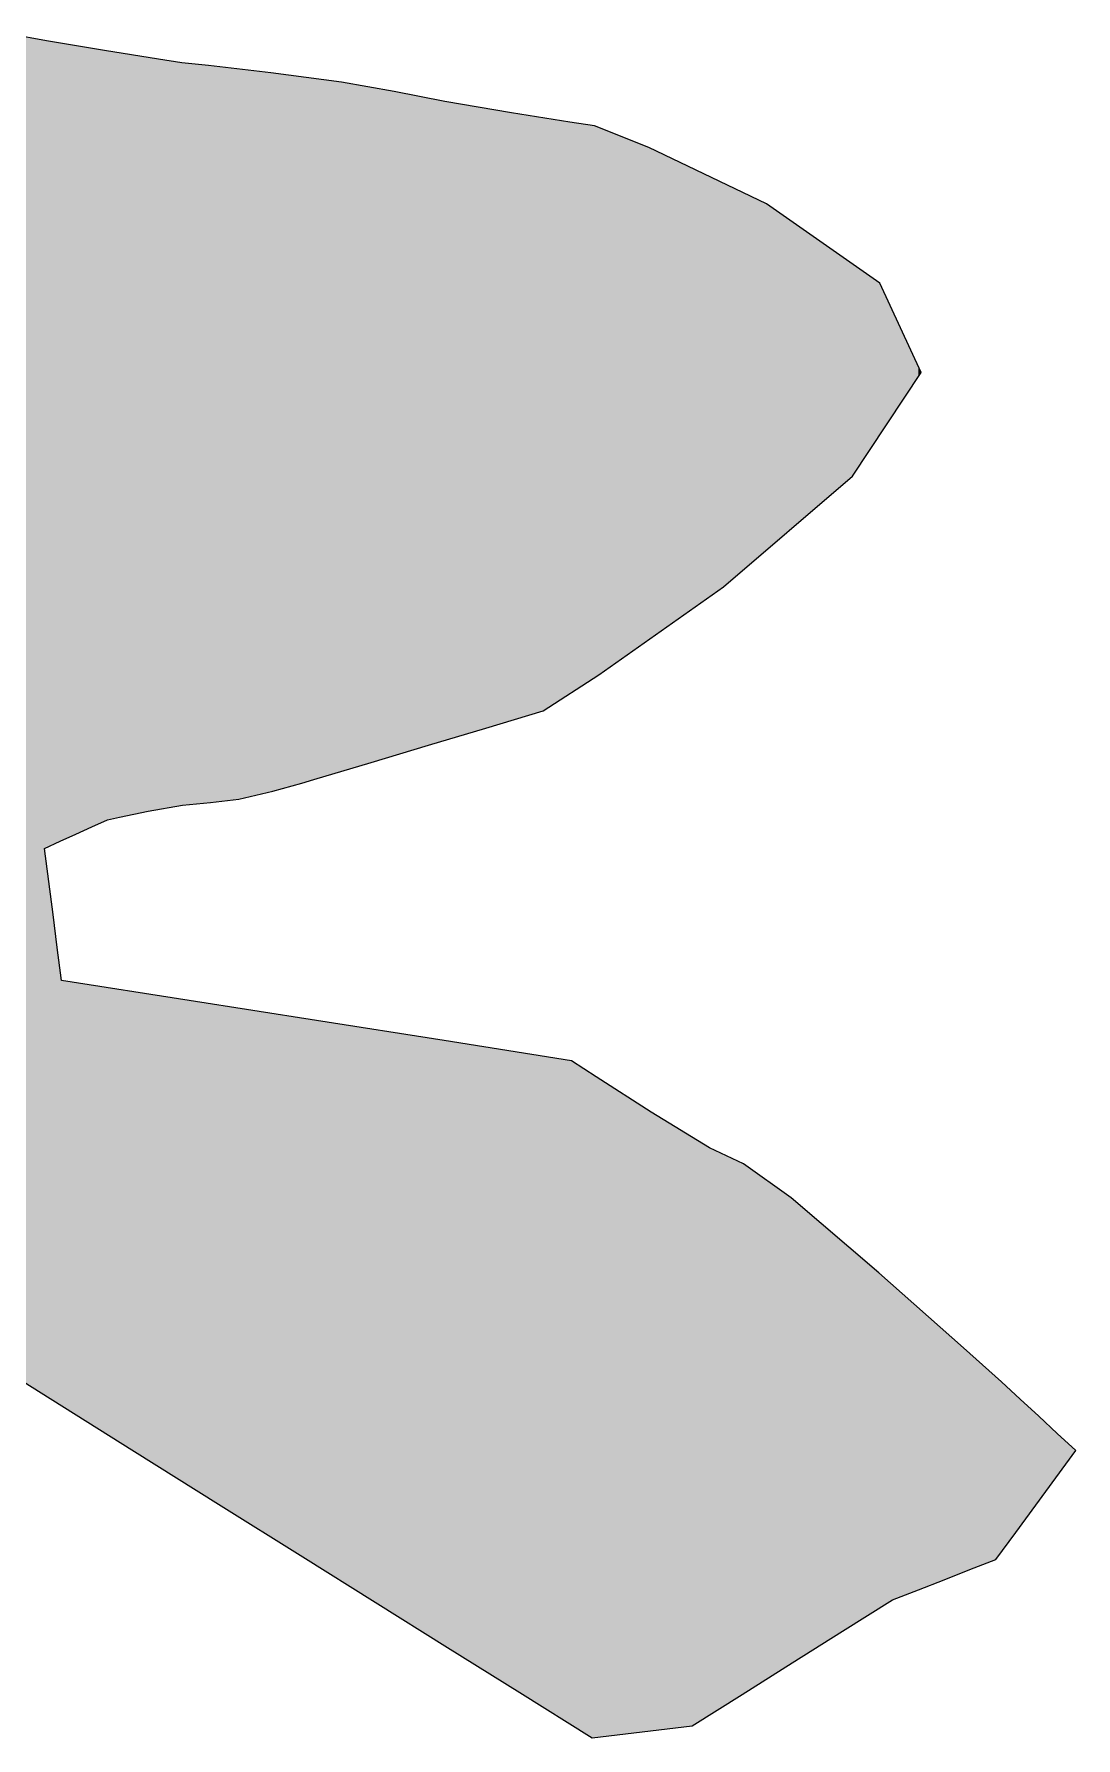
# Model space of a CAD drawing. Extents: x 100.5 to 179.4, y -130.4 to -85.9.
# Drawn here: x 117.39 to 121.49, y -124.59 to -117.9 of the extents above; entities that cross this region are included whole.
import ezdxf

# ---------------------------------------------------------------- set-up
doc = ezdxf.new("R2010")
doc.units = 0
doc.layers.add('LAYER_1', color=7, linetype='CONTINUOUS')

# ---------------------------------------------------------------- blocks, each defined once
blk = doc.blocks.new('*U1')
at = {"layer": 'LAYER_1', "color": 1}
for points in [[(117.3463, -123.1941), (117.3463, -117.9051), (117.428, -123.2452)], [(117.428, -123.2452), (117.3463, -117.9051), (117.428, -117.9205)], [(117.428, -121.0965), (117.428, -117.9205), (117.4364, -121.0927)], [(117.4364, -121.0927), (117.428, -117.9205), (117.4364, -117.9221)], [(117.4364, -121.0927), (117.4364, -117.9221), (117.4449, -121.0888)], [(117.4449, -121.0888), (117.4364, -117.9221), (117.4449, -117.9235)], [(117.4449, -121.0888), (117.4449, -117.9235), (117.4449, -121.0888)], [(117.4449, -121.0888), (117.4449, -117.9235), (117.4449, -117.9235)], [(117.4449, -121.0888), (117.4449, -117.9235), (117.4508, -121.0861)], [(117.4508, -121.0861), (117.4449, -117.9235), (117.4508, -117.9245)], [(117.4508, -121.0861), (117.4508, -117.9245), (117.4618, -121.0811)], [(117.4618, -121.0811), (117.4508, -117.9245), (117.4618, -117.9263)], [(117.4618, -121.0811), (117.4618, -117.9263), (117.4647, -121.0798)], [(117.4647, -121.0798), (117.4618, -117.9263), (117.4647, -117.9268)], [(117.4647, -121.0798), (117.4647, -117.9268), (117.4787, -121.0735)], [(117.4787, -121.0735), (117.4647, -117.9268), (117.4787, -117.9291)], [(117.4787, -121.0735), (117.4787, -117.9291), (117.49, -121.0683)], [(117.49, -121.0683), (117.4787, -117.9291), (117.49, -117.931)], [(117.49, -121.0683), (117.49, -117.931), (117.4956, -121.0658)], [(117.4956, -121.0658), (117.49, -117.931), (117.4956, -117.9319)], [(117.4956, -121.0658), (117.4956, -117.9319), (117.5351, -121.0478)], [(117.5351, -121.0478), (117.4956, -117.9319), (117.5351, -117.9384)], [(117.5351, -121.0478), (117.5351, -117.9384), (117.552, -121.0401)], [(117.552, -121.0401), (117.5351, -117.9384), (117.552, -117.9412)], [(117.552, -121.0401), (117.552, -117.9412), (117.5988, -121.0188)], [(117.5988, -121.0188), (117.552, -117.9412), (117.5988, -117.949)], [(117.5988, -121.0188), (117.5988, -117.949), (117.614, -121.012)], [(117.614, -121.012), (117.5988, -117.949), (117.614, -117.9515)], [(117.614, -121.012), (117.614, -117.9515), (117.6309, -121.0043)], [(117.6309, -121.0043), (117.614, -117.9515), (117.6309, -117.9543)], [(117.6309, -121.0043), (117.6309, -117.9543), (117.6314, -121.004)], [(117.6314, -121.004), (117.6309, -117.9543), (117.6314, -117.9543)], [(117.6314, -121.004), (117.6314, -117.9543), (117.6647, -120.9889)], [(117.6647, -120.9889), (117.6314, -117.9543), (117.6647, -117.9598)], [(117.6647, -120.9889), (117.6647, -117.9598), (117.676, -120.9838)], [(117.676, -120.9838), (117.6647, -117.9598), (117.676, -117.9616)], [(117.676, -120.9838), (117.676, -117.9616), (117.7235, -120.9732)], [(117.7235, -120.9732), (117.676, -117.9616), (117.7235, -117.9692)], [(117.7235, -120.9732), (117.7235, -117.9692), (117.7323, -120.9714)], [(117.7323, -120.9714), (117.7235, -117.9692), (117.7323, -117.9705)], [(117.7323, -120.9714), (117.7323, -117.9705), (117.7436, -120.9691)], [(117.7436, -120.9691), (117.7323, -117.9705), (117.7436, -117.9723)], [(117.7436, -120.9691), (117.7436, -117.9723), (117.745, -120.9688)], [(117.745, -120.9688), (117.7436, -117.9723), (117.745, -117.9726)], [(117.745, -120.9688), (117.745, -117.9726), (117.7662, -120.9644)], [(117.7662, -120.9644), (117.745, -117.9726), (117.7662, -117.9759)], [(117.7662, -120.9644), (117.7662, -117.9759), (117.782, -120.9612)], [(117.782, -120.9612), (117.7662, -117.9759), (117.782, -117.9784)], [(117.782, -120.9612), (117.782, -117.9784), (117.7885, -120.9599)], [(117.7885, -120.9599), (117.782, -117.9784), (117.7885, -117.9794)], [(117.7885, -120.9599), (117.7885, -117.9794), (117.8366, -120.95)], [(117.8366, -120.95), (117.7885, -117.9794), (117.8366, -117.9871)], [(117.8366, -120.95), (117.8366, -117.9871), (117.8761, -120.9431)], [(117.8761, -120.9431), (117.8366, -117.9871), (117.8761, -117.9933)], [(117.8761, -120.9431), (117.8761, -117.9933), (117.9063, -120.9379)], [(117.9063, -120.9379), (117.8761, -117.9933), (117.9063, -117.998)], [(117.9063, -120.9379), (117.9063, -117.998), (117.9296, -120.9339)], [(117.9296, -120.9339), (117.9063, -117.998), (117.9296, -118.0016)], [(117.9296, -120.9339), (117.9296, -118.0016), (117.9367, -120.9326)], [(117.9367, -120.9326), (117.9296, -118.0016), (117.9367, -118.0027)], [(117.9367, -120.9326), (117.9367, -118.0027), (117.9691, -120.927)], [(117.9691, -120.927), (117.9367, -118.0027), (117.9691, -118.0078)], [(117.9691, -120.927), (117.9691, -118.0078), (117.9708, -120.9267)], [(117.9708, -120.9267), (117.9691, -118.0078), (117.9708, -118.0079)], [(117.9708, -120.9267), (117.9708, -118.0079), (117.9973, -120.9242)], [(117.9973, -120.9242), (117.9708, -118.0079), (117.9973, -118.0108)], [(117.9973, -120.9242), (117.9973, -118.0108), (118.0029, -120.9237)], [(118.0029, -120.9237), (117.9973, -118.0108), (118.0029, -118.0114)], [(118.0029, -120.9237), (118.0029, -118.0114), (118.0716, -120.9171)], [(118.0716, -120.9171), (118.0029, -118.0114), (118.0716, -118.0188)], [(118.0716, -120.9171), (118.0716, -118.0188), (118.0741, -120.9169)], [(118.0741, -120.9169), (118.0716, -118.0188), (118.0741, -118.019)], [(118.0741, -120.9169), (118.0741, -118.019), (118.0818, -120.9161)], [(118.0818, -120.9161), (118.0741, -118.019), (118.0818, -118.0199)], [(118.0818, -120.9161), (118.0818, -118.0199), (118.0893, -120.9152)], [(118.0893, -120.9152), (118.0818, -118.0199), (118.0893, -118.0208)], [(118.0893, -120.9152), (118.0893, -118.0208), (118.1131, -120.9122)], [(118.1131, -120.9122), (118.0893, -118.0208), (118.1131, -118.0235)], [(118.1131, -120.9122), (118.1131, -118.0235), (118.1269, -120.9104)], [(118.1269, -120.9104), (118.1131, -118.0235), (118.1269, -118.0251)], [(118.1269, -120.9104), (118.1269, -118.0251), (118.1506, -120.9074)], [(118.1506, -120.9074), (118.1269, -118.0251), (118.1506, -118.0278)], [(118.1506, -120.9074), (118.1506, -118.0278), (118.1928, -120.9021)], [(118.1928, -120.9021), (118.1506, -118.0278), (118.1928, -118.0327)], [(118.1928, -120.9021), (118.1928, -118.0327), (118.2115, -120.8977)], [(118.2115, -120.8977), (118.1928, -118.0327), (118.2115, -118.0349)], [(118.2115, -120.8977), (118.2115, -118.0349), (118.2517, -120.8884)], [(118.2517, -120.8884), (118.2115, -118.0349), (118.2517, -118.0395)], [(118.2517, -120.8884), (118.2517, -118.0395), (118.2607, -120.8864)], [(118.2607, -120.8864), (118.2517, -118.0395), (118.2607, -118.0405)], [(118.2607, -120.8864), (118.2607, -118.0405), (118.2777, -120.8824)], [(118.2777, -120.8824), (118.2607, -118.0405), (118.2777, -118.0425)], [(118.2777, -120.8824), (118.2777, -118.0425), (118.296, -120.8782)], [(118.296, -120.8782), (118.2777, -118.0425), (118.296, -118.0446)], [(118.296, -120.8782), (118.296, -118.0446), (118.3185, -120.873)], [(118.3185, -120.873), (118.296, -118.0446), (118.3185, -118.0472)], [(118.3185, -120.873), (118.3185, -118.0472), (118.3206, -120.8725)], [(118.3206, -120.8725), (118.3185, -118.0472), (118.3206, -118.0475)], [(118.3206, -120.8725), (118.3206, -118.0475), (118.327, -120.8711)], [(118.327, -120.8711), (118.3206, -118.0475), (118.327, -118.0483)], [(118.327, -120.8711), (118.327, -118.0483), (118.3523, -120.8641)], [(118.3523, -120.8641), (118.327, -118.0483), (118.3523, -118.0517)], [(118.3523, -120.8641), (118.3523, -118.0517), (118.3805, -120.8564)], [(118.3805, -120.8564), (118.3523, -118.0517), (118.3805, -118.0554)], [(118.3805, -120.8564), (118.3805, -118.0554), (118.4401, -120.8401)], [(118.4401, -120.8401), (118.3805, -118.0554), (118.4401, -118.0632)], [(118.4401, -120.8401), (118.4401, -118.0632), (118.4425, -120.8393)], [(118.4425, -120.8393), (118.4401, -118.0632), (118.4425, -118.0635)], [(118.4425, -120.8393), (118.4425, -118.0635), (118.4443, -120.8388)], [(118.4443, -120.8388), (118.4425, -118.0635), (118.4443, -118.0638)], [(118.4443, -120.8388), (118.4443, -118.0638), (118.4651, -120.8326)], [(118.4651, -120.8326), (118.4443, -118.0638), (118.4651, -118.0665)], [(118.4651, -120.8326), (118.4651, -118.0665), (118.4876, -120.826)], [(118.4876, -120.826), (118.4651, -118.0665), (118.4876, -118.0695)], [(118.4876, -120.826), (118.4876, -118.0695), (118.4989, -120.8226)], [(118.4989, -120.8226), (118.4876, -118.0695), (118.4989, -118.0709)], [(118.4989, -120.8226), (118.4989, -118.0709), (118.5616, -120.8038)], [(118.5616, -120.8038), (118.4989, -118.0709), (118.5616, -118.0792)], [(118.5616, -120.8038), (118.5616, -118.0792), (118.5968, -120.7932)], [(118.5968, -120.7932), (118.5616, -118.0792), (118.5968, -118.0838)], [(118.5968, -120.7932), (118.5968, -118.0838), (118.6285, -120.7837)], [(118.6285, -120.7837), (118.5968, -118.0838), (118.6285, -118.0895)], [(118.6285, -120.7837), (118.6285, -118.0895), (118.7131, -120.7583)], [(118.7131, -120.7583), (118.6285, -118.0895), (118.7131, -118.1045)], [(118.7131, -120.7583), (118.7131, -118.1045), (118.729, -120.7536)], [(118.729, -120.7536), (118.7131, -118.1045), (118.729, -118.1073)], [(118.729, -120.7536), (118.729, -118.1073), (118.7356, -120.7516)], [(118.7356, -120.7516), (118.729, -118.1073), (118.7356, -118.1085)], [(118.7356, -120.7516), (118.7356, -118.1085), (118.792, -120.7347)], [(118.792, -120.7347), (118.7356, -118.1085), (118.792, -118.1185)], [(118.792, -120.7347), (118.792, -118.1185), (118.8033, -120.7313)], [(118.8033, -120.7313), (118.792, -118.1185), (118.8033, -118.1205)], [(118.8033, -120.7313), (118.8033, -118.1205), (118.8285, -120.7237)], [(118.8285, -120.7237), (118.8033, -118.1205), (118.8285, -118.1256)], [(118.8285, -120.7237), (118.8285, -118.1256), (118.8928, -120.7044)], [(118.8928, -120.7044), (118.8285, -118.1256), (118.8928, -118.1385)], [(118.8928, -120.7044), (118.8928, -118.1385), (118.9385, -120.6907)], [(118.9385, -120.6907), (118.8928, -118.1385), (118.9385, -118.1477)], [(118.9385, -120.6907), (118.9385, -118.1477), (118.9554, -120.6856)], [(118.9554, -120.6856), (118.9385, -118.1477), (118.9554, -118.1511)], [(118.9554, -120.6856), (118.9554, -118.1511), (118.9611, -120.6839)], [(118.9611, -120.6839), (118.9554, -118.1511), (118.9611, -118.1523)], [(118.9611, -120.6839), (118.9611, -118.1523), (119.0005, -120.6721)], [(119.0005, -120.6721), (118.9611, -118.1523), (119.0005, -118.1602)], [(119.0005, -120.6721), (119.0005, -118.1602), (119.0027, -120.6715)], [(119.0027, -120.6715), (119.0005, -118.1602), (119.0027, -118.1606)], [(119.0027, -120.6715), (119.0027, -118.1606), (119.0137, -120.6681)], [(119.0137, -120.6681), (119.0027, -118.1606), (119.0137, -118.1625)], [(119.0137, -120.6681), (119.0137, -118.1625), (119.0587, -120.6546)], [(119.0587, -120.6546), (119.0137, -118.1625), (119.0587, -118.1701)], [(119.0587, -120.6546), (119.0587, -118.1701), (119.1189, -120.6366)], [(119.1189, -120.6366), (119.0587, -118.1701), (119.1189, -118.1803)], [(119.1189, -120.6366), (119.1189, -118.1803), (119.1237, -120.6351)], [(119.1237, -120.6351), (119.1189, -118.1803), (119.1237, -118.1811)], [(119.1237, -120.6351), (119.1237, -118.1811), (119.164, -120.6231)], [(119.164, -120.6231), (119.1237, -118.1811), (119.164, -118.1879)], [(119.164, -120.6231), (119.164, -118.1879), (119.2655, -120.5926)], [(119.2655, -120.5926), (119.164, -118.1879), (119.2655, -118.205)], [(119.2655, -120.5926), (119.2655, -118.205), (119.2863, -120.5864)], [(119.2863, -120.5864), (119.2655, -118.205), (119.2863, -118.2083)], [(119.2863, -120.5864), (119.2863, -118.2083), (119.2912, -120.5849)], [(119.2912, -120.5849), (119.2863, -118.2083), (119.2912, -118.2091)], [(119.2912, -120.5849), (119.2912, -118.2091), (119.2984, -120.5827)], [(119.2984, -120.5827), (119.2912, -118.2091), (119.2984, -118.2102)], [(119.2984, -120.5827), (119.2984, -118.2102), (119.3895, -120.5554)], [(119.3895, -120.5554), (119.2984, -118.2102), (119.3895, -118.2245)], [(119.3895, -120.5554), (119.3895, -118.2245), (119.4489, -120.5172)], [(119.4489, -120.5172), (119.3895, -118.2245), (119.4489, -118.2338)], [(119.4489, -120.5172), (119.4489, -118.2338), (119.4635, -120.5078)], [(119.4635, -120.5078), (119.4489, -118.2338), (119.4635, -118.2361)], [(119.4635, -120.5078), (119.4635, -118.2361), (119.4944, -120.488)], [(119.4944, -120.488), (119.4635, -118.2361), (119.4944, -118.241)], [(119.4944, -120.488), (119.4944, -118.241), (119.5022, -120.483)], [(119.5022, -120.483), (119.4944, -118.241), (119.5022, -118.2421)], [(119.5022, -120.483), (119.5022, -118.2421), (119.5473, -120.454)], [(119.5473, -120.454), (119.5022, -118.2421), (119.5473, -118.2489)], [(119.5473, -120.454), (119.5473, -118.2489), (119.5831, -120.431)], [(119.5831, -120.431), (119.5473, -118.2489), (119.5831, -118.2544)], [(119.5831, -120.431), (119.5831, -118.2544), (119.5924, -120.425)], [(119.5924, -120.425), (119.5831, -118.2544), (119.5924, -118.2558)], [(119.5924, -120.425), (119.5924, -118.2558), (119.5984, -120.4212)], [(119.5984, -120.4212), (119.5924, -118.2558), (119.5984, -118.2581)], [(119.5984, -120.4212), (119.5984, -118.2581), (119.6093, -120.4142)], [(119.6093, -120.4142), (119.5984, -118.2581), (119.6093, -118.2625)], [(119.6093, -120.4142), (119.6093, -118.2625), (119.6115, -120.4126)], [(119.6115, -120.4126), (119.6093, -118.2625), (119.6115, -118.2634)], [(119.6115, -120.4126), (119.6115, -118.2634), (119.6358, -120.3954)], [(119.6358, -120.3954), (119.6115, -118.2634), (119.6358, -118.273)], [(119.6358, -120.3954), (119.6358, -118.273), (119.6607, -120.3779)], [(119.6607, -120.3779), (119.6358, -118.273), (119.6607, -118.2829)], [(119.6607, -120.3779), (119.6607, -118.2829), (119.6813, -120.3633)], [(119.6813, -120.3633), (119.6607, -118.2829), (119.6813, -118.2911)], [(119.6813, -120.3633), (119.6813, -118.2911), (119.7098, -120.3431)], [(119.7098, -120.3431), (119.6813, -118.2911), (119.7098, -118.3025)], [(119.7098, -120.3431), (119.7098, -118.3025), (119.722, -120.3345)], [(119.722, -120.3345), (119.7098, -118.3025), (119.722, -118.3073)], [(119.722, -120.3345), (119.722, -118.3073), (119.759, -120.3084)], [(119.759, -120.3084), (119.722, -118.3073), (119.759, -118.322)], [(119.759, -120.3084), (119.759, -118.322), (119.7794, -120.294)], [(119.7794, -120.294), (119.759, -118.322), (119.7794, -118.3301)], [(119.7794, -120.294), (119.7794, -118.3301), (119.8058, -120.2753)], [(119.8058, -120.2753), (119.7794, -118.3301), (119.8058, -118.3407)], [(119.8058, -120.2753), (119.8058, -118.3407), (119.8081, -120.2737)], [(119.8081, -120.2737), (119.8058, -118.3407), (119.8081, -118.3418)], [(119.8081, -120.2737), (119.8081, -118.3418), (119.815, -120.2689)], [(119.815, -120.2689), (119.8081, -118.3418), (119.815, -118.3451)], [(119.815, -120.2689), (119.815, -118.3451), (119.8731, -120.2279)], [(119.8731, -120.2279), (119.815, -118.3451), (119.8731, -118.3729)], [(119.8731, -120.2279), (119.8731, -118.3729), (119.8775, -120.2247)], [(119.8775, -120.2247), (119.8731, -118.3729), (119.8775, -118.3751)], [(119.8775, -120.2247), (119.8775, -118.3751), (119.8967, -120.2112)], [(119.8967, -120.2112), (119.8775, -118.3751), (119.8967, -118.3843)], [(119.8967, -120.2112), (119.8967, -118.3843), (119.9757, -120.1554)], [(119.9757, -120.1554), (119.8967, -118.3843), (119.9757, -118.4222)], [(119.9757, -120.1554), (119.9757, -118.4222), (120.0443, -120.1069)], [(120.0443, -120.1069), (119.9757, -118.4222), (120.0443, -118.4552)], [(120.0443, -120.1069), (120.0443, -118.4552), (120.0715, -120.0878)], [(120.0715, -120.0878), (120.0443, -118.4552), (120.0715, -118.4682)], [(120.0715, -120.0878), (120.0715, -118.4682), (120.0996, -120.0679)], [(120.0996, -120.0679), (120.0715, -118.4682), (120.0996, -118.4817)], [(120.0996, -120.0679), (120.0996, -118.4817), (120.1339, -120.0385)], [(120.1339, -120.0385), (120.0996, -118.4817), (120.1339, -118.4982)], [(120.1339, -120.0385), (120.1339, -118.4982), (120.1729, -120.005)], [(120.1729, -120.005), (120.1339, -118.4982), (120.1729, -118.5169)], [(120.1729, -120.005), (120.1729, -118.5169), (120.1785, -120.0002)], [(120.1785, -120.0002), (120.1729, -118.5169), (120.1785, -118.5196)], [(120.1785, -120.0002), (120.1785, -118.5196), (120.2462, -119.9422)], [(120.2462, -119.9422), (120.1785, -118.5196), (120.2462, -118.5521)], [(120.2462, -119.9422), (120.2462, -118.5521), (120.2546, -119.9349)], [(120.2546, -119.9349), (120.2462, -118.5521), (120.2546, -118.5562)], [(120.2546, -119.9349), (120.2546, -118.5562), (120.2687, -119.9228)], [(120.2687, -119.9228), (120.2546, -118.5562), (120.2687, -118.5629)], [(120.2687, -119.9228), (120.2687, -118.5629), (120.3656, -119.8398)], [(120.3656, -119.8398), (120.2687, -118.5629), (120.3656, -118.6305)], [(120.3656, -119.8398), (120.3656, -118.6305), (120.3702, -119.8358)], [(120.3702, -119.8358), (120.3656, -118.6305), (120.3702, -118.6337)], [(120.3702, -119.8358), (120.3702, -118.6337), (120.5675, -119.6666)], [(120.5675, -119.6666), (120.3702, -118.6337), (120.5675, -118.7713)], [(120.5675, -119.6666), (120.5675, -118.7713), (120.5675, -119.6666)], [(120.5675, -119.6666), (120.5675, -118.7713), (120.5675, -118.7713)], [(120.5675, -119.6666), (120.5675, -118.7713), (120.6069, -119.6328)], [(120.6069, -119.6328), (120.5675, -118.7713), (120.6069, -118.7988)], [(120.6069, -119.6328), (120.6069, -118.7988), (120.7112, -119.4757)], [(120.7112, -119.4757), (120.6069, -118.7988), (120.7112, -118.8715)], [(120.7112, -119.4757), (120.7112, -118.8715), (120.7147, -119.4704)], [(120.7147, -119.4704), (120.7112, -118.8715), (120.7147, -118.874)], [(120.7147, -119.4704), (120.7147, -118.874), (120.7648, -119.395)], [(120.7648, -119.395), (120.7147, -118.874), (120.7648, -118.982)], [(120.7648, -119.395), (120.7648, -118.982), (120.8662, -119.2422)], [(120.8662, -119.2422), (120.7648, -118.982), (120.8662, -119.2009)], [(120.8662, -119.2422), (120.8662, -119.2009), (120.8775, -119.2252)], [(117.428, -123.2452), (117.428, -121.0965), (117.4364, -123.2505)], [(117.4364, -123.2505), (117.428, -121.0965), (117.4364, -121.1613)], [(117.4364, -123.2505), (117.4364, -121.1613), (117.4449, -123.2558)], [(117.4449, -123.2558), (117.4364, -121.1613), (117.4449, -121.2262)], [(117.4449, -123.2558), (117.4449, -121.2262), (117.4449, -123.2558)], [(117.4449, -123.2558), (117.4449, -121.2262), (117.4449, -121.2262)], [(117.4449, -123.2558), (117.4449, -121.2262), (117.4508, -123.2594)], [(117.4508, -123.2594), (117.4449, -121.2262), (117.4508, -121.2714)], [(117.4508, -123.2594), (117.4508, -121.2714), (117.4618, -123.2663)], [(117.4618, -123.2663), (117.4508, -121.2714), (117.4618, -121.3558)], [(117.4618, -123.2663), (117.4618, -121.3558), (117.4647, -123.2681)], [(117.4647, -123.2681), (117.4618, -121.3558), (117.4647, -121.3781)], [(117.4647, -123.2681), (117.4647, -121.3781), (117.4787, -123.2769)], [(117.4787, -123.2769), (117.4647, -121.3781), (117.4787, -121.4854)], [(117.4787, -123.2769), (117.4787, -121.4854), (117.49, -123.284)], [(117.49, -123.284), (117.4787, -121.4854), (117.49, -121.5719)], [(117.49, -123.284), (117.49, -121.5719), (117.4956, -123.2875)], [(117.4956, -123.2875), (117.49, -121.5719), (117.4956, -121.6151)], [(117.4956, -123.2875), (117.4956, -121.6151), (117.5351, -123.3122)], [(117.5351, -123.3122), (117.4956, -121.6151), (117.5351, -121.6213)], [(117.5351, -123.3122), (117.5351, -121.6213), (117.552, -123.3227)], [(117.552, -123.3227), (117.5351, -121.6213), (117.552, -121.6239)], [(117.552, -123.3227), (117.552, -121.6239), (117.5988, -123.352)], [(117.5988, -123.352), (117.552, -121.6239), (117.5988, -121.6313)], [(117.5988, -123.352), (117.5988, -121.6313), (117.614, -123.3615)], [(117.614, -123.3615), (117.5988, -121.6313), (117.614, -121.6337)], [(117.614, -123.3615), (117.614, -121.6337), (117.6309, -123.3721)], [(117.6309, -123.3721), (117.614, -121.6337), (117.6309, -121.6363)], [(117.6309, -123.3721), (117.6309, -121.6363), (117.6314, -123.3724)], [(117.6314, -123.3724), (117.6309, -121.6363), (117.6314, -121.6364)], [(117.6314, -123.3724), (117.6314, -121.6364), (117.6647, -123.3932)], [(117.6647, -123.3932), (117.6314, -121.6364), (117.6647, -121.6417)], [(117.6647, -123.3932), (117.6647, -121.6417), (117.676, -123.4003)], [(117.676, -123.4003), (117.6647, -121.6417), (117.676, -121.6434)], [(117.676, -123.4003), (117.676, -121.6434), (117.7235, -123.43)], [(117.7235, -123.43), (117.676, -121.6434), (117.7235, -121.6509)], [(117.7235, -123.43), (117.7235, -121.6509), (117.7323, -123.4355)], [(117.7323, -123.4355), (117.7235, -121.6509), (117.7323, -121.6523)], [(117.7323, -123.4355), (117.7323, -121.6523), (117.7436, -123.4426)], [(117.7436, -123.4426), (117.7323, -121.6523), (117.7436, -121.6541)], [(117.7436, -123.4426), (117.7436, -121.6541), (117.745, -123.4435)], [(117.745, -123.4435), (117.7436, -121.6541), (117.745, -121.6543)], [(117.745, -123.4435), (117.745, -121.6543), (117.7662, -123.4567)], [(117.7662, -123.4567), (117.745, -121.6543), (117.7662, -121.6576)], [(117.7662, -123.4567), (117.7662, -121.6576), (117.782, -123.4666)], [(117.782, -123.4666), (117.7662, -121.6576), (117.782, -121.6601)], [(117.782, -123.4666), (117.782, -121.6601), (117.7885, -123.4707)], [(117.7885, -123.4707), (117.782, -121.6601), (117.7885, -121.6611)], [(117.7885, -123.4707), (117.7885, -121.6611), (117.8366, -123.5008)], [(117.8366, -123.5008), (117.7885, -121.6611), (117.8366, -121.6687)], [(117.8366, -123.5008), (117.8366, -121.6687), (117.8761, -123.5254)], [(117.8761, -123.5254), (117.8366, -121.6687), (117.8761, -121.6749)], [(117.8761, -123.5254), (117.8761, -121.6749), (117.9063, -123.5443)], [(117.9063, -123.5443), (117.8761, -121.6749), (117.9063, -121.6797)], [(117.9063, -123.5443), (117.9063, -121.6797), (117.9296, -123.5589)], [(117.9296, -123.5589), (117.9063, -121.6797), (117.9296, -121.6833)], [(117.9296, -123.5589), (117.9296, -121.6833), (117.9367, -123.5633)], [(117.9367, -123.5633), (117.9296, -121.6833), (117.9367, -121.6844)], [(117.9367, -123.5633), (117.9367, -121.6844), (117.9691, -123.5836)], [(117.9691, -123.5836), (117.9367, -121.6844), (117.9691, -121.6895)], [(117.9691, -123.5836), (117.9691, -121.6895), (117.9708, -123.5847)], [(117.9708, -123.5847), (117.9691, -121.6895), (117.9708, -121.6898)], [(117.9708, -123.5847), (117.9708, -121.6898), (117.9973, -123.6012)], [(117.9973, -123.6012), (117.9708, -121.6898), (117.9973, -121.694)], [(117.9973, -123.6012), (117.9973, -121.694), (118.0029, -123.6048)], [(118.0029, -123.6048), (117.9973, -121.694), (118.0029, -121.6949)], [(118.0029, -123.6048), (118.0029, -121.6949), (118.0716, -123.6477)], [(118.0716, -123.6477), (118.0029, -121.6949), (118.0716, -121.7057)], [(118.0716, -123.6477), (118.0716, -121.7057), (118.0741, -123.6493)], [(118.0741, -123.6493), (118.0716, -121.7057), (118.0741, -121.7061)], [(118.0741, -123.6493), (118.0741, -121.7061), (118.0818, -123.6541)], [(118.0818, -123.6541), (118.0741, -121.7061), (118.0818, -121.7073)], [(118.0818, -123.6541), (118.0818, -121.7073), (118.0893, -123.6588)], [(118.0893, -123.6588), (118.0818, -121.7073), (118.0893, -121.7085)], [(118.0893, -123.6588), (118.0893, -121.7085), (118.1131, -123.6737)], [(118.1131, -123.6737), (118.0893, -121.7085), (118.1131, -121.7122)], [(118.1131, -123.6737), (118.1131, -121.7122), (118.1269, -123.6823)], [(118.1269, -123.6823), (118.1131, -121.7122), (118.1269, -121.7144)], [(118.1269, -123.6823), (118.1269, -121.7144), (118.1506, -123.6972)], [(118.1506, -123.6972), (118.1269, -121.7144), (118.1506, -121.7181)], [(118.1506, -123.6972), (118.1506, -121.7181), (118.1928, -123.7235)], [(118.1928, -123.7235), (118.1506, -121.7181), (118.1928, -121.7247)], [(118.1928, -123.7235), (118.1928, -121.7247), (118.2115, -123.7352)], [(118.2115, -123.7352), (118.1928, -121.7247), (118.2115, -121.7277)], [(118.2115, -123.7352), (118.2115, -121.7277), (118.2517, -123.7604)], [(118.2517, -123.7604), (118.2115, -121.7277), (118.2517, -121.734)], [(118.2517, -123.7604), (118.2517, -121.734), (118.2607, -123.766)], [(118.2607, -123.766), (118.2517, -121.734), (118.2607, -121.7354)], [(118.2607, -123.766), (118.2607, -121.7354), (118.2777, -123.7766)], [(118.2777, -123.7766), (118.2607, -121.7354), (118.2777, -121.7381)], [(118.2777, -123.7766), (118.2777, -121.7381), (118.296, -123.7881)], [(118.296, -123.7881), (118.2777, -121.7381), (118.296, -121.741)], [(118.296, -123.7881), (118.296, -121.741), (118.3185, -123.8022)], [(118.3185, -123.8022), (118.296, -121.741), (118.3185, -121.7445)], [(118.3185, -123.8022), (118.3185, -121.7445), (118.3206, -123.8035)], [(118.3206, -123.8035), (118.3185, -121.7445), (118.3206, -121.7448)], [(118.3206, -123.8035), (118.3206, -121.7448), (118.327, -123.8075)], [(118.327, -123.8075), (118.3206, -121.7448), (118.327, -121.7458)], [(118.327, -123.8075), (118.327, -121.7458), (118.3523, -123.8233)], [(118.3523, -123.8233), (118.327, -121.7458), (118.3523, -121.7498)], [(118.3523, -123.8233), (118.3523, -121.7498), (118.3805, -123.841)], [(118.3805, -123.841), (118.3523, -121.7498), (118.3805, -121.7543)], [(118.3805, -123.841), (118.3805, -121.7543), (118.4401, -123.8782)], [(118.4401, -123.8782), (118.3805, -121.7543), (118.4401, -121.7636)], [(118.4401, -123.8782), (118.4401, -121.7636), (118.4425, -123.8797)], [(118.4425, -123.8797), (118.4401, -121.7636), (118.4425, -121.764)], [(118.4425, -123.8797), (118.4425, -121.764), (118.4443, -123.8808)], [(118.4443, -123.8808), (118.4425, -121.764), (118.4443, -121.7643)], [(118.4443, -123.8808), (118.4443, -121.7643), (118.4651, -123.8938)], [(118.4651, -123.8938), (118.4443, -121.7643), (118.4651, -121.7676)], [(118.4651, -123.8938), (118.4651, -121.7676), (118.4876, -123.9079)], [(118.4876, -123.9079), (118.4651, -121.7676), (118.4876, -121.7711)], [(118.4876, -123.9079), (118.4876, -121.7711), (118.4989, -123.915)], [(118.4989, -123.915), (118.4876, -121.7711), (118.4989, -121.7729)], [(118.4989, -123.915), (118.4989, -121.7729), (118.5616, -123.9542)], [(118.5616, -123.9542), (118.4989, -121.7729), (118.5616, -121.7827)], [(118.5616, -123.9542), (118.5616, -121.7827), (118.5968, -123.9762)], [(118.5968, -123.9762), (118.5616, -121.7827), (118.5968, -121.7883)], [(118.5968, -123.9762), (118.5968, -121.7883), (118.6285, -123.9961)], [(118.6285, -123.9961), (118.5968, -121.7883), (118.6285, -121.7933)], [(118.6285, -123.9961), (118.6285, -121.7933), (118.7131, -124.0489)], [(118.7131, -124.0489), (118.6285, -121.7933), (118.7131, -121.8066)], [(118.7131, -124.0489), (118.7131, -121.8066), (118.729, -124.0589)], [(118.729, -124.0589), (118.7131, -121.8066), (118.729, -121.8091)], [(118.729, -124.0589), (118.729, -121.8091), (118.7356, -124.063)], [(118.7356, -124.063), (118.729, -121.8091), (118.7356, -121.8101)], [(118.7356, -124.063), (118.7356, -121.8101), (118.792, -124.0983)], [(118.792, -124.0983), (118.7356, -121.8101), (118.792, -121.819)], [(118.792, -124.0983), (118.792, -121.819), (118.8033, -124.1053)], [(118.8033, -124.1053), (118.792, -121.819), (118.8033, -121.8208)], [(118.8033, -124.1053), (118.8033, -121.8208), (118.8285, -124.1211)], [(118.8285, -124.1211), (118.8033, -121.8208), (118.8285, -121.8247)], [(118.8285, -124.1211), (118.8285, -121.8247), (118.8928, -124.1613)], [(118.8928, -124.1613), (118.8285, -121.8247), (118.8928, -121.8348)], [(118.8928, -124.1613), (118.8928, -121.8348), (118.9385, -124.1899)], [(118.9385, -124.1899), (118.8928, -121.8348), (118.9385, -121.842)], [(118.9385, -124.1899), (118.9385, -121.842), (118.9554, -124.2005)], [(118.9554, -124.2005), (118.9385, -121.842), (118.9554, -121.8447)], [(118.9554, -124.2005), (118.9554, -121.8447), (118.9611, -124.2041)], [(118.9611, -124.2041), (118.9554, -121.8447), (118.9611, -121.8456)], [(118.9611, -124.2041), (118.9611, -121.8456), (119.0005, -124.2287)], [(119.0005, -124.2287), (118.9611, -121.8456), (119.0005, -121.8518)], [(119.0005, -124.2287), (119.0005, -121.8518), (119.0027, -124.23)], [(119.0027, -124.23), (119.0005, -121.8518), (119.0027, -121.8521)], [(119.0027, -124.23), (119.0027, -121.8521), (119.0137, -124.237)], [(119.0137, -124.237), (119.0027, -121.8521), (119.0137, -121.8539)], [(119.0137, -124.237), (119.0137, -121.8539), (119.0587, -124.2651)], [(119.0587, -124.2651), (119.0137, -121.8539), (119.0587, -121.8609)], [(119.0587, -124.2651), (119.0587, -121.8609), (119.1189, -124.3028)], [(119.1189, -124.3028), (119.0587, -121.8609), (119.1189, -121.8704)], [(119.1189, -124.3028), (119.1189, -121.8704), (119.1237, -124.3058)], [(119.1237, -124.3058), (119.1189, -121.8704), (119.1237, -121.8712)], [(119.1237, -124.3058), (119.1237, -121.8712), (119.164, -124.331)], [(119.164, -124.331), (119.1237, -121.8712), (119.164, -121.8775)], [(119.164, -124.331), (119.164, -121.8775), (119.2655, -124.3944)], [(119.2655, -124.3944), (119.164, -121.8775), (119.2655, -121.8935)], [(119.2655, -124.3944), (119.2655, -121.8935), (119.2863, -124.4074)], [(119.2863, -124.4074), (119.2655, -121.8935), (119.2863, -121.8967)], [(119.2863, -124.4074), (119.2863, -121.8967), (119.2912, -124.4105)], [(119.2912, -124.4105), (119.2863, -121.8967), (119.2912, -121.8975)], [(119.2912, -124.4105), (119.2912, -121.8975), (119.2984, -124.415)], [(119.2984, -124.415), (119.2912, -121.8975), (119.2984, -121.8986)], [(119.2984, -124.415), (119.2984, -121.8986), (119.3895, -124.472)], [(119.3895, -124.472), (119.2984, -121.8986), (119.3895, -121.913)], [(119.3895, -124.472), (119.3895, -121.913), (119.4489, -124.5092)], [(119.4489, -124.5092), (119.3895, -121.913), (119.4489, -121.9223)], [(119.4489, -124.5092), (119.4489, -121.9223), (119.4635, -124.5183)], [(119.4635, -124.5183), (119.4489, -121.9223), (119.4635, -121.9246)], [(119.4635, -124.5183), (119.4635, -121.9246), (119.4944, -124.5376)], [(119.4944, -124.5376), (119.4635, -121.9246), (119.4944, -121.9295)], [(119.4944, -124.5376), (119.4944, -121.9295), (119.5022, -124.5425)], [(119.5022, -124.5425), (119.4944, -121.9295), (119.5022, -121.9307)], [(119.5022, -124.5425), (119.5022, -121.9307), (119.5473, -124.5707)], [(119.5473, -124.5707), (119.5022, -121.9307), (119.5473, -121.9604)], [(119.5473, -124.5707), (119.5473, -121.9604), (119.5831, -124.5931)], [(119.5831, -124.5931), (119.5473, -121.9604), (119.5831, -121.9841)], [(119.5831, -124.5931), (119.5831, -121.9841), (119.5924, -124.592)], [(119.5924, -124.592), (119.5831, -121.9841), (119.5924, -121.9902)], [(119.5924, -124.592), (119.5924, -121.9902), (119.5984, -124.5913)], [(119.5984, -124.5913), (119.5924, -121.9902), (119.5984, -121.9941)], [(119.5984, -124.5913), (119.5984, -121.9941), (119.6093, -124.59)], [(119.6093, -124.59), (119.5984, -121.9941), (119.6093, -122.0011)], [(119.6093, -124.59), (119.6093, -122.0011), (119.6115, -124.5897)], [(119.6115, -124.5897), (119.6093, -122.0011), (119.6115, -122.0026)], [(119.6115, -124.5897), (119.6115, -122.0026), (119.6358, -124.5868)], [(119.6358, -124.5868), (119.6115, -122.0026), (119.6358, -122.0182)], [(119.6358, -124.5868), (119.6358, -122.0182), (119.6607, -124.5838)], [(119.6607, -124.5838), (119.6358, -122.0182), (119.6607, -122.0342)], [(119.6607, -124.5838), (119.6607, -122.0342), (119.6813, -124.5813)], [(119.6813, -124.5813), (119.6607, -122.0342), (119.6813, -122.0475)], [(119.6813, -124.5813), (119.6813, -122.0475), (119.7098, -124.5779)], [(119.7098, -124.5779), (119.6813, -122.0475), (119.7098, -122.0659)], [(119.7098, -124.5779), (119.7098, -122.0659), (119.722, -124.5764)], [(119.722, -124.5764), (119.7098, -122.0659), (119.722, -122.0737)], [(119.722, -124.5764), (119.722, -122.0737), (119.759, -124.572)], [(119.759, -124.572), (119.722, -122.0737), (119.759, -122.0975)], [(119.759, -124.572), (119.759, -122.0975), (119.7794, -124.5695)], [(119.7794, -124.5695), (119.759, -122.0975), (119.7794, -122.1107)], [(119.7794, -124.5695), (119.7794, -122.1107), (119.8058, -124.5664)], [(119.8058, -124.5664), (119.7794, -122.1107), (119.8058, -122.1277)], [(119.8058, -124.5664), (119.8058, -122.1277), (119.8081, -124.5661)], [(119.8081, -124.5661), (119.8058, -122.1277), (119.8081, -122.1292)], [(119.8081, -124.5661), (119.8081, -122.1292), (119.815, -124.5653)], [(119.815, -124.5653), (119.8081, -122.1292), (119.815, -122.1336)], [(119.815, -124.5653), (119.815, -122.1336), (119.8731, -124.5583)], [(119.8731, -124.5583), (119.815, -122.1336), (119.8731, -122.1689)], [(119.8731, -124.5583), (119.8731, -122.1689), (119.8775, -124.5578)], [(119.8775, -124.5578), (119.8731, -122.1689), (119.8775, -122.1716)], [(119.8775, -124.5578), (119.8775, -122.1716), (119.8967, -124.5555)], [(119.8967, -124.5555), (119.8775, -122.1716), (119.8967, -122.1833)], [(119.8967, -124.5555), (119.8967, -122.1833), (119.9757, -124.546)], [(119.9757, -124.546), (119.8967, -122.1833), (119.9757, -122.2313)], [(119.9757, -124.546), (119.9757, -122.2313), (120.0443, -124.5028)], [(120.0443, -124.5028), (119.9757, -122.2313), (120.0443, -122.2731)], [(120.0443, -124.5028), (120.0443, -122.2731), (120.0715, -124.4858)], [(120.0715, -124.4858), (120.0443, -122.2731), (120.0715, -122.2859)], [(120.0715, -124.4858), (120.0715, -122.2859), (120.0996, -124.4681)], [(120.0996, -124.4681), (120.0715, -122.2859), (120.0996, -122.2992)], [(120.0996, -124.4681), (120.0996, -122.2992), (120.1339, -124.4466)], [(120.1339, -124.4466), (120.0996, -122.2992), (120.1339, -122.3154)], [(120.1339, -124.4466), (120.1339, -122.3154), (120.1729, -124.422)], [(120.1729, -124.422), (120.1339, -122.3154), (120.1729, -122.3339)], [(120.1729, -124.422), (120.1729, -122.3339), (120.1785, -124.4185)], [(120.1785, -124.4185), (120.1729, -122.3339), (120.1785, -122.3365)], [(120.1785, -124.4185), (120.1785, -122.3365), (120.2462, -124.3759)], [(120.2462, -124.3759), (120.1785, -122.3365), (120.2462, -122.3849)], [(120.2462, -124.3759), (120.2462, -122.3849), (120.2546, -124.3707)], [(120.2546, -124.3707), (120.2462, -122.3849), (120.2546, -122.391)], [(120.2546, -124.3707), (120.2546, -122.391), (120.2687, -124.3618)], [(120.2687, -124.3618), (120.2546, -122.391), (120.2687, -122.4011)], [(120.2687, -124.3618), (120.2687, -122.4011), (120.3656, -124.3009)], [(120.3656, -124.3009), (120.2687, -122.4011), (120.3656, -122.4704)], [(120.3656, -124.3009), (120.3656, -122.4704), (120.3702, -124.298)], [(120.3702, -124.298), (120.3656, -122.4704), (120.3702, -122.4743)], [(120.3702, -124.298), (120.3702, -122.4743), (120.5675, -124.174)], [(120.5675, -124.174), (120.3702, -122.4743), (120.5675, -122.6424)], [(120.5675, -124.174), (120.5675, -122.6424), (120.5675, -124.174)], [(120.5675, -124.174), (120.5675, -122.6424), (120.5675, -122.6424)], [(120.5675, -124.174), (120.5675, -122.6424), (120.6069, -124.1492)], [(120.6069, -124.1492), (120.5675, -122.6424), (120.6069, -122.676)], [(120.6069, -124.1492), (120.6069, -122.676), (120.7112, -124.0837)], [(120.7112, -124.0837), (120.6069, -122.676), (120.7112, -122.7649)], [(120.7112, -124.0837), (120.7112, -122.7649), (120.7147, -124.0814)], [(120.7147, -124.0814), (120.7112, -122.7649), (120.7147, -122.768)], [(120.7147, -124.0814), (120.7147, -122.768), (120.7648, -124.05)], [(120.7648, -124.05), (120.7147, -122.768), (120.7648, -122.8123)], [(120.7648, -124.05), (120.7648, -122.8123), (120.8662, -124.0105)], [(120.8662, -124.0105), (120.7648, -122.8123), (120.8662, -122.902)], [(120.8662, -124.0105), (120.8662, -122.902), (120.8775, -124.0062)], [(120.8775, -124.0062), (120.8662, -122.902), (120.8775, -122.912)], [(120.8775, -124.0062), (120.8775, -122.912), (120.9183, -123.9903)], [(120.9183, -123.9903), (120.8775, -122.912), (120.9183, -122.9481)], [(120.9183, -123.9903), (120.9183, -122.9481), (120.9677, -123.9711)], [(120.9677, -123.9711), (120.9183, -122.9481), (120.9677, -122.9918)], [(120.9677, -123.9711), (120.9677, -122.9918), (121.0441, -123.9414)], [(121.0441, -123.9414), (120.9677, -122.9918), (121.0441, -123.0594)], [(121.0441, -123.9414), (121.0441, -123.0594), (121.0691, -123.9316)], [(121.0691, -123.9316), (121.0441, -123.0594), (121.0691, -123.0819)], [(121.0691, -123.9316), (121.0691, -123.0819), (121.1706, -123.8922)], [(121.1706, -123.8922), (121.0691, -123.0819), (121.1706, -123.173)], [(121.1706, -123.8922), (121.1706, -123.173), (121.1931, -123.8616)], [(121.1931, -123.8616), (121.1706, -123.173), (121.1931, -123.1933)], [(121.1931, -123.8616), (121.1931, -123.1933), (121.2495, -123.7851)], [(121.2495, -123.7851), (121.1931, -123.1933), (121.2495, -123.2453)], [(121.2495, -123.7851), (121.2495, -123.2453), (121.2664, -123.7621)], [(121.2664, -123.7621), (121.2495, -123.2453), (121.2664, -123.2609)], [(121.2664, -123.7621), (121.2664, -123.2609), (121.3284, -123.678)], [(121.3284, -123.678), (121.2664, -123.2609), (121.3284, -123.3181)], [(121.3284, -123.678), (121.3284, -123.3181), (121.3397, -123.6627)], [(121.3397, -123.6627), (121.3284, -123.3181), (121.3397, -123.3285)], [(121.3397, -123.6627), (121.3397, -123.3285), (121.3622, -123.6321)], [(121.3622, -123.6321), (121.3397, -123.3285), (121.3622, -123.3494)], [(121.3622, -123.6321), (121.3622, -123.3494), (121.4073, -123.5709)], [(121.4073, -123.5709), (121.3622, -123.3494), (121.4073, -123.391)], [(121.4073, -123.5709), (121.4073, -123.391), (121.4129, -123.5633)], [(121.4129, -123.5633), (121.4073, -123.391), (121.4129, -123.3962)], [(121.4129, -123.5633), (121.4129, -123.3962), (121.4862, -123.4638)]]:
    blk.add_solid(points, dxfattribs=at)

msp = doc.modelspace()

# ---------------------------------------------------------------- linework, layer by layer
at = {"layer": 'LAYER_1'}
msp.add_lwpolyline([(117.1196, -123.0523), (117.4508, -123.2594), (117.782, -123.4666), (118.1131, -123.6737), (118.4443, -123.8808), (118.729, -124.0589), (119.0137, -124.237), (119.2984, -124.415), (119.5831, -124.5931), (119.6813, -124.5813), (119.7794, -124.5695), (119.8775, -124.5578), (119.9757, -124.546), (120.1729, -124.422), (120.3702, -124.298), (120.5675, -124.174), (120.7648, -124.05), (120.8662, -124.0105), (120.9677, -123.9711), (121.0691, -123.9316), (121.1706, -123.8922), (121.2495, -123.7851), (121.3284, -123.678), (121.4073, -123.5709), (121.4862, -123.4638), (121.4129, -123.3962), (121.3397, -123.3285), (121.2664, -123.2609), (121.1931, -123.1933), (121.0441, -123.0594), (120.7112, -122.7649), (120.3656, -122.4704), (120.1785, -122.3365), (120.0443, -122.2731), (119.815, -122.1336), (119.5984, -121.9941), (119.5022, -121.9307), (119.0005, -121.8518), (118.4989, -121.7729), (117.9973, -121.694), (117.4956, -121.6151), (117.4787, -121.4854), (117.4618, -121.3558), (117.4449, -121.2262), (117.428, -121.0965), (117.49, -121.0683), (117.552, -121.0401), (117.614, -121.012), (117.676, -120.9838), (117.7235, -120.9732), (117.8366, -120.95), (117.9708, -120.9267), (118.0818, -120.9161), (118.1928, -120.9021), (118.327, -120.8711), (118.4401, -120.8401), (118.4876, -120.826), (118.7131, -120.7583), (118.9385, -120.6907), (119.164, -120.6231), (119.3895, -120.5554), (119.6093, -120.4142), (120.0996, -120.0679), (120.6069, -119.6328), (120.8775, -119.2252), (120.7147, -118.874), (120.2687, -118.5629), (119.8058, -118.3407), (119.5924, -118.2558), (119.4944, -118.241), (119.2655, -118.205), (119.0027, -118.1606), (118.8033, -118.1205), (118.5968, -118.0838), (118.3185, -118.0472), (118.0741, -118.019), (117.9691, -118.0078), (117.8761, -117.9933), (117.6647, -117.9598), (117.4364, -117.9221), (117.2927, -117.895)], dxfattribs=at)

# ---------------------------------------------------------------- block references
at = {"layer": 'LAYER_1', "color": 1}
msp.add_blockref('*U1', (0, 0), dxfattribs=at)

doc.saveas('drawing.dxf')
